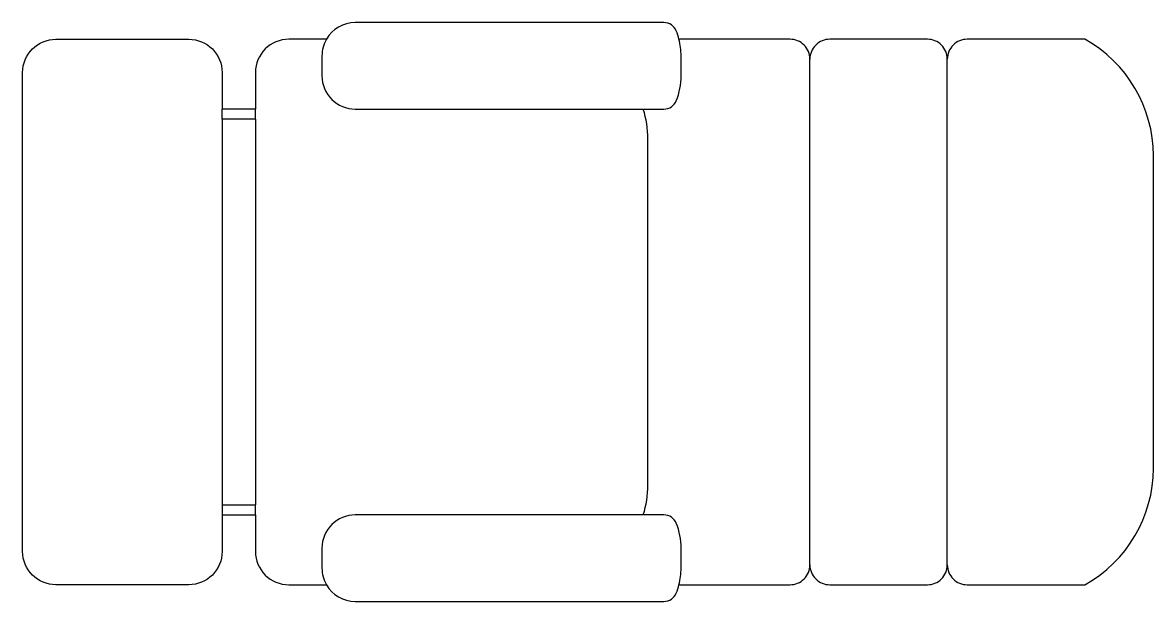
# Model space of a CAD drawing. Extents: x 3.95 to 5.65, y 6.17 to 7.04.
import ezdxf

# ---------------------------------------------------------------- set-up
doc = ezdxf.new("R2010")
doc.units = 0
doc.layers.get('0').update_dxf_attribs({"linetype": 'CONTINUOUS'})

msp = doc.modelspace()

# ---------------------------------------------------------------- linework, layer by layer
at = {"color": 0}
for p, q in [((5.136, 6.2209), (5.136, 6.9809)), ((5.3426, 6.2209), (5.3426, 6.9809)), ((4.3024, 6.9059), (4.2524, 6.9059)), ((4.2524, 6.8909), (4.2524, 6.9059)), ((4.3024, 6.8909), (4.3024, 6.9059)), ((4.3024, 6.8909), (4.2524, 6.8909)), ((4.2524, 6.8909), (4.2524, 6.3109)), ((4.3024, 6.8909), (4.3024, 6.3109)), ((4.2524, 6.3109), (4.3024, 6.3109)), ((4.2524, 6.3109), (4.2524, 6.2959)), ((4.3024, 6.2959), (4.3024, 6.3109)), ((4.2524, 6.2959), (4.3024, 6.2959))]:
    msp.add_line(p, q, dxfattribs=at)
for points in [[(4.9392, 7.0109, 0.032941), (4.9351, 7.0234, 0.305615), (4.9166, 7.0359), (4.4524, 7.0359, 0.267949), (4.4091, 7.0109, 0.267949)], [(4.2524, 6.2959), (4.2524, 6.2409, -0.414214), (4.2024, 6.1909), (4.0024, 6.1909, -0.414214), (3.9524, 6.2409), (3.9524, 6.9609, -0.414214), (4.0024, 7.0109), (4.2024, 7.0109, -0.414214), (4.2524, 6.9609), (4.2524, 6.9059)], [(4.4091, 7.0109), (4.3524, 7.0109, 0.414214), (4.3024, 6.9609), (4.3024, 6.9059)], [(4.4091, 7.0109, 0.131652), (4.4024, 6.9859), (4.4024, 6.9559, 0.414214), (4.4524, 6.9059), (4.9166, 6.9059, 0.305615), (4.9351, 6.9184, 0.096396), (4.9424, 6.9559), (4.9424, 6.9859, 0.063254), (4.9392, 7.0109, 0.063254)], [(4.9392, 6.1909), (5.106, 6.1909, 0.414214), (5.136, 6.2209, 0.414214), (5.166, 6.1909), (5.3126, 6.1909, 0.414214), (5.3426, 6.2209, 0.414214), (5.3726, 6.1909), (5.5492, 6.1909, 0.272842), (5.6524, 6.3659), (5.6524, 6.8359, 0.272842), (5.5492, 7.0109), (5.3726, 7.0109, 0.414214), (5.3426, 6.9809, 0.414214), (5.3126, 7.0109), (5.166, 7.0109, 0.414214), (5.136, 6.9809, 0.414214), (5.106, 7.0109), (4.9392, 7.0109)], [(4.8855, 6.2959, 0.076321), (4.8924, 6.3409), (4.8924, 6.8609, 0.076321), (4.8855, 6.9059, 0.076321)], [(4.3024, 6.2959), (4.3024, 6.2409, 0.414214), (4.3524, 6.1909), (4.4091, 6.1909)], [(4.9392, 6.1909, 0.063254), (4.9424, 6.2159), (4.9424, 6.2459, 0.096396), (4.9351, 6.2834, 0.305615), (4.9166, 6.2959), (4.8855, 6.2959), (4.4524, 6.2959, 0.414214), (4.4024, 6.2459), (4.4024, 6.2159, 0.131652), (4.4091, 6.1909, 0.131652)], [(4.4091, 6.1909, 0.267949), (4.4524, 6.1659), (4.9166, 6.1659, 0.305615), (4.9351, 6.1784, 0.032941), (4.9392, 6.1909)]]:
    msp.add_lwpolyline(points, format="xyb", dxfattribs=at)
msp.add_arc((4.8424, 6.9559), 0.05, 270, 270, dxfattribs=at)

doc.saveas('drawing.dxf')
